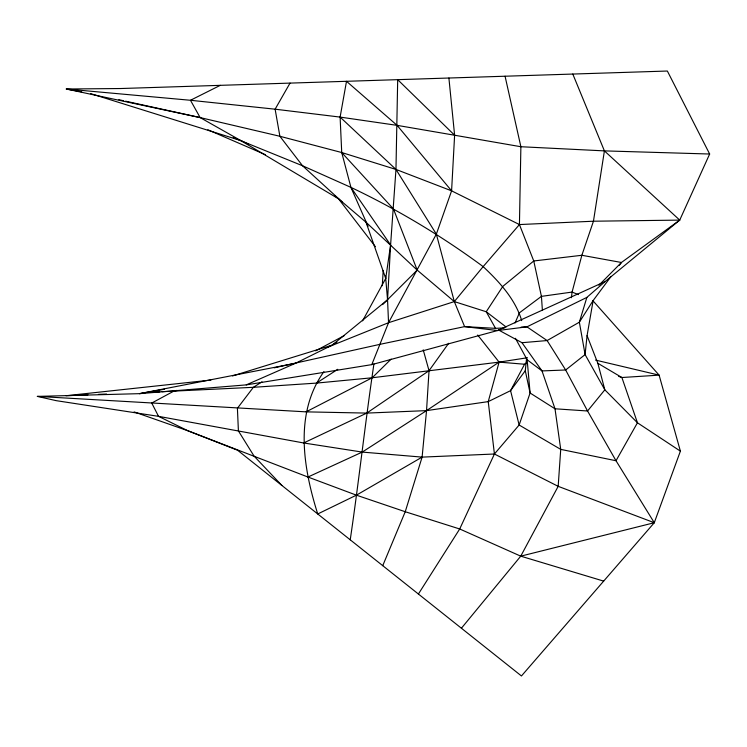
<?xml version="1.0" encoding="UTF-8"?>
<svg xmlns="http://www.w3.org/2000/svg" width="747" height="747" viewBox="0 0 747 747"><rect width="100%" height="100%" fill="white"/><g stroke="black" fill="none" stroke-linecap="round" stroke-linejoin="round"><path stroke-width="1.12" d="M542.369 309.93L541.426 296.372L533.76 260.974L519.436 224.558L520.883 146.729L505.065 76.231M593.015 300.854L659.115 375.143L680.396 451.141L654.279 522.723L558.177 486.334L494.421 454.008L422.111 457.117L362.239 452.084L303.674 442.971L158.532 416.34L56.165 400.653L37.35 396.396L139.456 393.66L246.258 384.882L371.791 364.629L388.543 322.704L436.351 234.138L451.59 190.84L454.615 135.235L448.9 78.024M382.296 285.699L383.192 270.591M423.222 349.848L429.03 370.699L426.537 410.626L422.111 457.117L356.412 495.168L317.727 513.973C303.31 468.248 293.973 413.362 323.909 371.67M418.404 594.024L459.704 528.979L494.421 454.008L519.137 425.015L530.09 393.006L525.281 370.745L526.607 358.018M611.083 276.409L593.146 300.537L587.067 335.636L585.097 354.592L604.827 389.822L637.443 422.774L680.396 451.141M571.399 297.736L572.081 292.077L581.857 255.278L593.454 221.215L604.407 150.885L572.8 74.056M373.93 363.882C365.246 422.419 358.877 481.264 350.231 539.81M362.584 320.855L385.723 278.454L390.597 244.941L395.966 169.429L397.693 79.668L454.615 135.235L520.883 146.729L604.407 150.885L709.65 154.022L679.723 220.104L605.163 281.535L586.862 297.399L526.943 326.85L497.549 330.538L371.791 364.629M368.056 226.294L350.931 187.376L341.724 152.537L340.109 117.092L346.505 81.302L397.096 125.356L451.59 190.84L519.436 224.558L593.454 221.215L679.723 220.104L604.407 150.885M586.862 297.399L579.355 322.2L585.097 354.592L565.656 369.989L542.014 370.923L527.158 359.793L515.43 338.298M422.111 457.117L405.238 511.732L382.744 565.666M515.047 322.984L519.445 312.797L541.426 296.372L572.081 292.077L578.402 294.617M526.364 362.874L524.571 364.237L510.565 390.653L488.239 401.615L426.537 410.626L366.758 413.091L306.083 411.858L37.35 396.396M461.413 628.227L520.743 556.16L558.177 486.334L560.726 449.377L555.002 408.786L542.014 370.923L521.985 342.705L498.576 330.006M290.023 83.113L275.12 109.193L279.882 136.271L302.535 165.759L342.07 201.849M593.146 300.537L579.355 322.2L547.121 340.557L521.985 342.705M448.658 343.293L429.03 370.699L366.758 413.091L303.674 442.971M525.281 370.745L510.565 390.653L519.137 425.015L560.726 449.377L616.014 460.74L654.279 522.723L521.453 675.97L237.593 450.245L187.833 430.748L134.087 411.905M619.366 265.269L621.429 262.486L679.723 220.104M519.436 224.558L483.15 266.614L454.325 301.592L388.543 322.704L327.97 347.084M598.917 285.223L621.429 262.486L581.857 255.278L533.76 260.974L502.806 286.39L486.232 311.751L495.522 328.344L504.832 327.905M391.129 359.092L372.183 377.777L306.083 411.858M382.604 304.617L417.209 270.115L393.464 208.973L341.724 152.537L279.882 136.271L200.149 117.587L125.599 101.181M336.925 342.061L332.182 345.133L295.551 363.257L246.258 384.882M162.118 391.68L253.373 387.31L316.504 383.099L337.765 369.298M261.982 381.838L253.373 387.31L237.406 408.282L238.405 430.907L254.017 456.034L281.862 485.457M315.645 350.829L344.367 335.562M220.29 85.335L190.466 100.275L66.296 89.005L200.149 117.587L240.795 140.567L338.531 198.814L366.002 222.232L417.209 270.115L454.325 301.592L486.232 311.751L506.102 326.981M177.02 390.364L173.696 391.195L151.744 403.053L158.532 416.34L187.833 430.748L307.96 477.034L362.239 452.084L426.537 410.626L499.099 362.127L527.457 357.738M605.163 281.535L497.549 330.538L464.606 326.626L380.12 344.302L274.205 367.832M232.513 375.946L332.182 345.133L387.553 299.799L390.597 244.941L350.931 187.376L302.535 165.759L233.251 137.607M307.96 477.034L356.412 495.168L405.238 511.732L459.704 528.979L520.743 556.16L654.279 522.723M295.551 363.257L139.456 393.66L164.489 389.215M210.897 380.064L66.007 395.733L88.006 394.808M316.504 383.099L372.183 377.777L499.099 362.127L524.571 364.237M521.126 327.121L526.943 326.85L547.121 340.557L565.656 369.989L587.562 410.99L616.014 460.74L637.443 422.774L621.887 377.515L597.824 363.257L587.067 335.636M98.427 394.369L106.532 394.024M152.855 392.072L159.802 391.783M495.522 328.344L464.606 326.626L454.325 301.592L436.351 234.138L395.966 169.429L340.109 117.092L275.12 109.193L190.466 100.275L200.149 117.587M340.109 117.092L397.096 125.356L454.615 135.235M81.731 91.825L66.296 89.005L120.612 88.529L667.36 71.03L709.65 154.022M118.82 99.696L123.339 100.686M595.536 360.091L659.115 375.143L621.887 377.515L618.656 376.367M520.743 556.16L603.669 581.11M341.724 152.537L395.966 169.429L451.59 190.84M90.564 93.58L240.795 140.567L248.023 144.087M207.862 129.773L265.409 154.685M350.931 187.376C397.441 209.505 441.729 235.996 483.15 266.614C499.229 281.722 515.271 299.089 521.705 320.622M334.871 195.91L338.531 198.814L375.433 246.743M477.697 335.029L499.099 362.127L488.239 401.615L494.421 454.008M366.002 222.232L385.723 278.454M597.824 363.257L604.827 389.822L587.562 410.99L555.002 408.786L530.09 393.006L527.158 359.793M385.527 276.166L387.553 299.799L388.543 322.704"/></g></svg>
